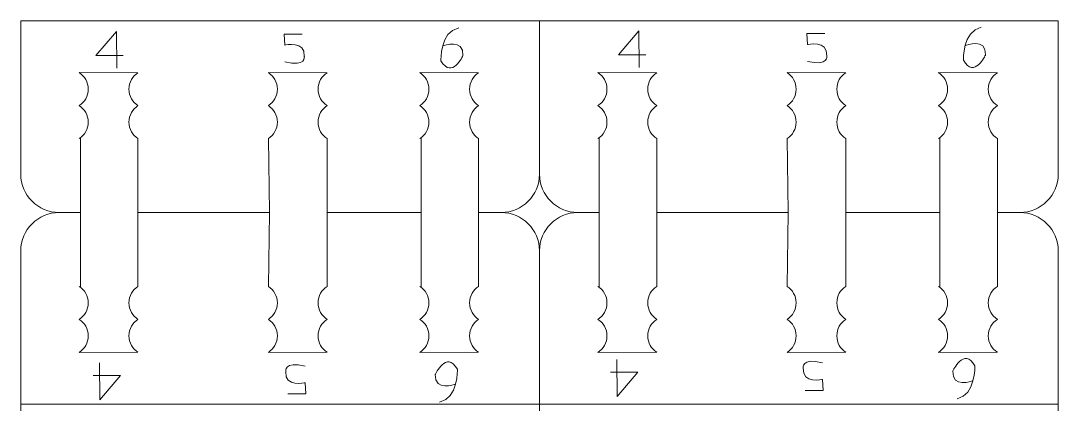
# Model space of a CAD drawing. Header units: centimetres. Extents: x -25 to 25, y -32.5 to 32.5.
# Drawn here: x -22.06 to -16.76, y 17.29 to 19.24 of the extents above; entities that cross this region are included whole.
import ezdxf

# ---------------------------------------------------------------- set-up
doc = ezdxf.new("R2010")
doc.units = ezdxf.units.CM
doc.header["$MEASUREMENT"] = 0
doc.layers.add('Capa 1', color=7, linetype='Continuous')

msp = doc.modelspace()

# ---------------------------------------------------------------- linework, layer by layer
at = {"layer": 'Capa 1', "color": 250, "lineweight": 9}
for points, knots in [([(-22.06083, 19.24434), (-22.06083, 18.79051), (-22.06083, 18.46116), (-22.06083, 18.46116), (-22.06083, 18.46116), (-22.06083, 18.35336), (-21.97263, 18.26516), (-21.86483, 18.26516)], [0, 0, 0, 0, 0.3333333, 0.3333333, 0.3333333, 0.3333333, 1, 1, 1, 1]), ([(-19.41172, 19.24434), (-19.41172, 18.79051), (-19.41172, 18.46116), (-19.41172, 18.46116), (-19.41172, 18.46116), (-19.41172, 18.35336), (-19.32352, 18.26516), (-19.21572, 18.26516)], [0, 0, 0, 0, 0.3333333, 0.3333333, 0.3333333, 0.3333333, 1, 1, 1, 1]), ([(-16.95861, 18.26516), (-16.85081, 18.26516), (-16.76261, 18.35336), (-16.76261, 18.46116), (-16.76261, 18.46116), (-16.76261, 18.46116), (-16.76261, 18.81281), (-16.76261, 19.24434)], [0, 0, 0, 0, 0.3333333, 0.3333333, 0.3333333, 0.3333333, 1, 1, 1, 1]), ([(-21.76224, 18.81089), (-21.73454, 18.82867), (-21.71618, 18.85975), (-21.71618, 18.89511), (-21.71618, 18.89511), (-21.71618, 18.93047), (-21.73454, 18.96155), (-21.76224, 18.97933)], [0, 0, 0, 0, 0.3333333, 0.3333333, 0.3333333, 0.3333333, 1, 1, 1, 1]), ([(-21.46223, 18.81073), (-21.48993, 18.82851), (-21.50829, 18.85959), (-21.50829, 18.89495), (-21.50829, 18.89495), (-21.50829, 18.93031), (-21.48993, 18.96139), (-21.46223, 18.97917)], [0, 0, 0, 0, 0.3333333, 0.3333333, 0.3333333, 0.3333333, 1, 1, 1, 1]), ([(-20.79631, 18.81089), (-20.76861, 18.82867), (-20.75025, 18.85975), (-20.75025, 18.89511), (-20.75025, 18.89511), (-20.75025, 18.93047), (-20.76861, 18.96155), (-20.79631, 18.97933)], [0, 0, 0, 0, 0.3333333, 0.3333333, 0.3333333, 0.3333333, 1, 1, 1, 1]), ([(-20.4963, 18.81073), (-20.524, 18.82851), (-20.54236, 18.85959), (-20.54236, 18.89495), (-20.54236, 18.89495), (-20.54236, 18.93031), (-20.524, 18.96139), (-20.4963, 18.97917)], [0, 0, 0, 0, 0.3333333, 0.3333333, 0.3333333, 0.3333333, 1, 1, 1, 1]), ([(-20.02275, 18.81089), (-19.99505, 18.82867), (-19.97669, 18.85975), (-19.97669, 18.89511), (-19.97669, 18.89511), (-19.97669, 18.93047), (-19.99505, 18.96155), (-20.02275, 18.97933)], [0, 0, 0, 0, 0.3333333, 0.3333333, 0.3333333, 0.3333333, 1, 1, 1, 1]), ([(-19.72274, 18.81073), (-19.75044, 18.82851), (-19.7688, 18.85959), (-19.7688, 18.89495), (-19.7688, 18.89495), (-19.7688, 18.93031), (-19.75044, 18.96139), (-19.72274, 18.97917)], [0, 0, 0, 0, 0.3333333, 0.3333333, 0.3333333, 0.3333333, 1, 1, 1, 1]), ([(-19.11313, 18.81089), (-19.08543, 18.82867), (-19.06707, 18.85975), (-19.06707, 18.89511), (-19.06707, 18.89511), (-19.06707, 18.93047), (-19.08543, 18.96155), (-19.11313, 18.97933)], [0, 0, 0, 0, 0.3333333, 0.3333333, 0.3333333, 0.3333333, 1, 1, 1, 1]), ([(-18.81312, 18.81073), (-18.84082, 18.82851), (-18.85918, 18.85959), (-18.85918, 18.89495), (-18.85918, 18.89495), (-18.85918, 18.93031), (-18.84082, 18.96139), (-18.81312, 18.97917)], [0, 0, 0, 0, 0.3333333, 0.3333333, 0.3333333, 0.3333333, 1, 1, 1, 1]), ([(-18.1472, 18.81089), (-18.1195, 18.82867), (-18.10114, 18.85975), (-18.10114, 18.89511), (-18.10114, 18.89511), (-18.10114, 18.93047), (-18.1195, 18.96155), (-18.1472, 18.97933)], [0, 0, 0, 0, 0.3333333, 0.3333333, 0.3333333, 0.3333333, 1, 1, 1, 1]), ([(-17.84719, 18.81073), (-17.87489, 18.82851), (-17.89325, 18.85959), (-17.89325, 18.89495), (-17.89325, 18.89495), (-17.89325, 18.93031), (-17.87489, 18.96139), (-17.84719, 18.97917)], [0, 0, 0, 0, 0.3333333, 0.3333333, 0.3333333, 0.3333333, 1, 1, 1, 1]), ([(-17.37364, 18.81089), (-17.34594, 18.82867), (-17.32758, 18.85975), (-17.32758, 18.89511), (-17.32758, 18.89511), (-17.32758, 18.93047), (-17.34594, 18.96155), (-17.37364, 18.97933)], [0, 0, 0, 0, 0.3333333, 0.3333333, 0.3333333, 0.3333333, 1, 1, 1, 1]), ([(-17.07363, 18.81073), (-17.10133, 18.82851), (-17.11969, 18.85959), (-17.11969, 18.89495), (-17.11969, 18.89495), (-17.11969, 18.93031), (-17.10133, 18.96139), (-17.07363, 18.97917)], [0, 0, 0, 0, 0.3333333, 0.3333333, 0.3333333, 0.3333333, 1, 1, 1, 1]), ([(-21.76224, 18.64245), (-21.73454, 18.66023), (-21.71618, 18.69131), (-21.71618, 18.72667), (-21.71618, 18.72667), (-21.71618, 18.76203), (-21.73454, 18.79311), (-21.76224, 18.81089)], [0, 0, 0, 0, 0.3333333, 0.3333333, 0.3333333, 0.3333333, 1, 1, 1, 1]), ([(-21.46223, 18.64229), (-21.48993, 18.66007), (-21.50829, 18.69115), (-21.50829, 18.72651), (-21.50829, 18.72651), (-21.50829, 18.76187), (-21.48993, 18.79295), (-21.46223, 18.81073)], [0, 0, 0, 0, 0.3333333, 0.3333333, 0.3333333, 0.3333333, 1, 1, 1, 1]), ([(-20.79631, 18.64245), (-20.76861, 18.66023), (-20.75025, 18.69131), (-20.75025, 18.72667), (-20.75025, 18.72667), (-20.75025, 18.76203), (-20.76861, 18.79311), (-20.79631, 18.81089)], [0, 0, 0, 0, 0.3333333, 0.3333333, 0.3333333, 0.3333333, 1, 1, 1, 1]), ([(-20.4963, 18.64229), (-20.524, 18.66007), (-20.54236, 18.69115), (-20.54236, 18.72651), (-20.54236, 18.72651), (-20.54236, 18.76187), (-20.524, 18.79295), (-20.4963, 18.81073)], [0, 0, 0, 0, 0.3333333, 0.3333333, 0.3333333, 0.3333333, 1, 1, 1, 1]), ([(-20.02275, 18.64245), (-19.99505, 18.66023), (-19.97669, 18.69131), (-19.97669, 18.72667), (-19.97669, 18.72667), (-19.97669, 18.76203), (-19.99505, 18.79311), (-20.02275, 18.81089)], [0, 0, 0, 0, 0.3333333, 0.3333333, 0.3333333, 0.3333333, 1, 1, 1, 1]), ([(-19.72274, 18.64229), (-19.75044, 18.66007), (-19.7688, 18.69115), (-19.7688, 18.72651), (-19.7688, 18.72651), (-19.7688, 18.76187), (-19.75044, 18.79295), (-19.72274, 18.81073)], [0, 0, 0, 0, 0.3333333, 0.3333333, 0.3333333, 0.3333333, 1, 1, 1, 1]), ([(-19.11313, 18.64245), (-19.08543, 18.66023), (-19.06707, 18.69131), (-19.06707, 18.72667), (-19.06707, 18.72667), (-19.06707, 18.76203), (-19.08543, 18.79311), (-19.11313, 18.81089)], [0, 0, 0, 0, 0.3333333, 0.3333333, 0.3333333, 0.3333333, 1, 1, 1, 1]), ([(-18.81312, 18.64229), (-18.84082, 18.66007), (-18.85918, 18.69115), (-18.85918, 18.72651), (-18.85918, 18.72651), (-18.85918, 18.76187), (-18.84082, 18.79295), (-18.81312, 18.81073)], [0, 0, 0, 0, 0.3333333, 0.3333333, 0.3333333, 0.3333333, 1, 1, 1, 1]), ([(-18.1472, 18.64245), (-18.1195, 18.66023), (-18.10114, 18.69131), (-18.10114, 18.72667), (-18.10114, 18.72667), (-18.10114, 18.76203), (-18.1195, 18.79311), (-18.1472, 18.81089)], [0, 0, 0, 0, 0.3333333, 0.3333333, 0.3333333, 0.3333333, 1, 1, 1, 1]), ([(-17.84719, 18.64229), (-17.87489, 18.66007), (-17.89325, 18.69115), (-17.89325, 18.72651), (-17.89325, 18.72651), (-17.89325, 18.76187), (-17.87489, 18.79295), (-17.84719, 18.81073)], [0, 0, 0, 0, 0.3333333, 0.3333333, 0.3333333, 0.3333333, 1, 1, 1, 1]), ([(-17.37364, 18.64245), (-17.34594, 18.66023), (-17.32758, 18.69131), (-17.32758, 18.72667), (-17.32758, 18.72667), (-17.32758, 18.76203), (-17.34594, 18.79311), (-17.37364, 18.81089)], [0, 0, 0, 0, 0.3333333, 0.3333333, 0.3333333, 0.3333333, 1, 1, 1, 1]), ([(-17.07363, 18.64229), (-17.10133, 18.66007), (-17.11969, 18.69115), (-17.11969, 18.72651), (-17.11969, 18.72651), (-17.11969, 18.76187), (-17.10133, 18.79295), (-17.07363, 18.81073)], [0, 0, 0, 0, 0.3333333, 0.3333333, 0.3333333, 0.3333333, 1, 1, 1, 1]), ([(-22.06083, 17.28598), (-22.06083, 17.73981), (-22.06083, 18.06916), (-22.06083, 18.06916), (-22.06083, 18.06916), (-22.06083, 18.17696), (-21.97263, 18.26516), (-21.86483, 18.26516), (-21.86483, 18.26516), (-21.86483, 18.26516), (-21.75623, 18.26516), (-21.75623, 18.26516), (-21.75623, 18.26516), (-21.75623, 18.26516), (-21.75623, 17.88369), (-21.75623, 17.88369)], [0, 0, 0, 0, 0.2, 0.2, 0.2, 0.2, 0.4, 0.4, 0.4, 0.4, 0.6, 0.6, 0.6, 0.6, 1, 1, 1, 1]), ([(-21.46223, 17.88803), (-21.46223, 17.88803), (-21.46223, 18.26516), (-21.46223, 18.26516), (-21.46223, 18.26516), (-21.46223, 18.26516), (-20.7903, 18.26516), (-20.7903, 18.26516), (-20.7903, 18.26516), (-20.7903, 18.26516), (-20.79631, 17.88787), (-20.79631, 17.88787)], [0, 0, 0, 0, 0.25, 0.25, 0.25, 0.25, 0.5, 0.5, 0.5, 0.5, 1, 1, 1, 1]), ([(-20.4963, 17.88803), (-20.4963, 17.88803), (-20.4963, 18.26516), (-20.4963, 18.26516), (-20.4963, 18.26516), (-20.4963, 18.26516), (-20.01674, 18.26516), (-20.01674, 18.26516), (-20.01674, 18.26516), (-20.01674, 18.26516), (-20.01674, 17.88369), (-20.01674, 17.88369)], [0, 0, 0, 0, 0.25, 0.25, 0.25, 0.25, 0.5, 0.5, 0.5, 0.5, 1, 1, 1, 1]), ([(-19.72274, 17.88803), (-19.72274, 17.88803), (-19.72274, 18.26516), (-19.72274, 18.26516), (-19.72274, 18.26516), (-19.72274, 18.26516), (-19.60772, 18.26516), (-19.60772, 18.26516), (-19.60772, 18.26516), (-19.49992, 18.26516), (-19.41172, 18.17696), (-19.41172, 18.06916)], [0, 0, 0, 0, 0.25, 0.25, 0.25, 0.25, 0.5, 0.5, 0.5, 0.5, 1, 1, 1, 1]), ([(-19.41172, 17.28598), (-19.41172, 17.73981), (-19.41172, 18.06916), (-19.41172, 18.06916), (-19.41172, 18.06916), (-19.41172, 18.17696), (-19.32352, 18.26516), (-19.21572, 18.26516), (-19.21572, 18.26516), (-19.21572, 18.26516), (-19.10712, 18.26516), (-19.10712, 18.26516), (-19.10712, 18.26516), (-19.10712, 18.26516), (-19.10712, 17.88369), (-19.10712, 17.88369)], [0, 0, 0, 0, 0.2, 0.2, 0.2, 0.2, 0.4, 0.4, 0.4, 0.4, 0.6, 0.6, 0.6, 0.6, 1, 1, 1, 1]), ([(-18.81312, 17.88803), (-18.81312, 17.88803), (-18.81312, 18.26516), (-18.81312, 18.26516), (-18.81312, 18.26516), (-18.81312, 18.26516), (-18.14119, 18.26516), (-18.14119, 18.26516), (-18.14119, 18.26516), (-18.14119, 18.26516), (-18.1472, 17.88787), (-18.1472, 17.88787)], [0, 0, 0, 0, 0.25, 0.25, 0.25, 0.25, 0.5, 0.5, 0.5, 0.5, 1, 1, 1, 1]), ([(-17.84719, 17.88803), (-17.84719, 17.88803), (-17.84719, 18.26516), (-17.84719, 18.26516), (-17.84719, 18.26516), (-17.84719, 18.26516), (-17.36763, 18.26516), (-17.36763, 18.26516), (-17.36763, 18.26516), (-17.36763, 18.26516), (-17.36763, 17.88369), (-17.36763, 17.88369)], [0, 0, 0, 0, 0.25, 0.25, 0.25, 0.25, 0.5, 0.5, 0.5, 0.5, 1, 1, 1, 1]), ([(-17.07363, 17.88803), (-17.07363, 17.88803), (-17.07363, 18.26516), (-17.07363, 18.26516), (-17.07363, 18.26516), (-17.07363, 18.26516), (-16.95861, 18.26516), (-16.95861, 18.26516), (-16.95861, 18.26516), (-16.85081, 18.26516), (-16.76261, 18.17696), (-16.76261, 18.06916), (-16.76261, 18.06916), (-16.76261, 18.06916), (-16.76261, 17.71751), (-16.76261, 17.28598)], [0, 0, 0, 0, 0.2, 0.2, 0.2, 0.2, 0.4, 0.4, 0.4, 0.4, 0.6, 0.6, 0.6, 0.6, 1, 1, 1, 1]), ([(-21.76224, 17.88787), (-21.73454, 17.87009), (-21.71618, 17.83901), (-21.71618, 17.80365), (-21.71618, 17.80365), (-21.71618, 17.76829), (-21.73454, 17.73721), (-21.76224, 17.71943)], [0, 0, 0, 0, 0.3333333, 0.3333333, 0.3333333, 0.3333333, 1, 1, 1, 1]), ([(-21.46223, 17.88803), (-21.48993, 17.87025), (-21.50829, 17.83917), (-21.50829, 17.80381), (-21.50829, 17.80381), (-21.50829, 17.76845), (-21.48993, 17.73737), (-21.46223, 17.71959)], [0, 0, 0, 0, 0.3333333, 0.3333333, 0.3333333, 0.3333333, 1, 1, 1, 1]), ([(-20.79631, 17.88787), (-20.76861, 17.87009), (-20.75025, 17.83901), (-20.75025, 17.80365), (-20.75025, 17.80365), (-20.75025, 17.76829), (-20.76861, 17.73721), (-20.79631, 17.71943)], [0, 0, 0, 0, 0.3333333, 0.3333333, 0.3333333, 0.3333333, 1, 1, 1, 1]), ([(-20.4963, 17.88803), (-20.524, 17.87025), (-20.54236, 17.83917), (-20.54236, 17.80381), (-20.54236, 17.80381), (-20.54236, 17.76845), (-20.524, 17.73737), (-20.4963, 17.71959)], [0, 0, 0, 0, 0.3333333, 0.3333333, 0.3333333, 0.3333333, 1, 1, 1, 1]), ([(-20.02275, 17.88787), (-19.99505, 17.87009), (-19.97669, 17.83901), (-19.97669, 17.80365), (-19.97669, 17.80365), (-19.97669, 17.76829), (-19.99505, 17.73721), (-20.02275, 17.71943)], [0, 0, 0, 0, 0.3333333, 0.3333333, 0.3333333, 0.3333333, 1, 1, 1, 1]), ([(-19.72274, 17.88803), (-19.75044, 17.87025), (-19.7688, 17.83917), (-19.7688, 17.80381), (-19.7688, 17.80381), (-19.7688, 17.76845), (-19.75044, 17.73737), (-19.72274, 17.71959)], [0, 0, 0, 0, 0.3333333, 0.3333333, 0.3333333, 0.3333333, 1, 1, 1, 1]), ([(-19.11313, 17.88787), (-19.08543, 17.87009), (-19.06707, 17.83901), (-19.06707, 17.80365), (-19.06707, 17.80365), (-19.06707, 17.76829), (-19.08543, 17.73721), (-19.11313, 17.71943)], [0, 0, 0, 0, 0.3333333, 0.3333333, 0.3333333, 0.3333333, 1, 1, 1, 1]), ([(-18.81312, 17.88803), (-18.84082, 17.87025), (-18.85918, 17.83917), (-18.85918, 17.80381), (-18.85918, 17.80381), (-18.85918, 17.76845), (-18.84082, 17.73737), (-18.81312, 17.71959)], [0, 0, 0, 0, 0.3333333, 0.3333333, 0.3333333, 0.3333333, 1, 1, 1, 1]), ([(-18.1472, 17.88787), (-18.1195, 17.87009), (-18.10114, 17.83901), (-18.10114, 17.80365), (-18.10114, 17.80365), (-18.10114, 17.76829), (-18.1195, 17.73721), (-18.1472, 17.71943)], [0, 0, 0, 0, 0.3333333, 0.3333333, 0.3333333, 0.3333333, 1, 1, 1, 1]), ([(-17.84719, 17.88803), (-17.87489, 17.87025), (-17.89325, 17.83917), (-17.89325, 17.80381), (-17.89325, 17.80381), (-17.89325, 17.76845), (-17.87489, 17.73737), (-17.84719, 17.71959)], [0, 0, 0, 0, 0.3333333, 0.3333333, 0.3333333, 0.3333333, 1, 1, 1, 1]), ([(-17.37364, 17.88787), (-17.34594, 17.87009), (-17.32758, 17.83901), (-17.32758, 17.80365), (-17.32758, 17.80365), (-17.32758, 17.76829), (-17.34594, 17.73721), (-17.37364, 17.71943)], [0, 0, 0, 0, 0.3333333, 0.3333333, 0.3333333, 0.3333333, 1, 1, 1, 1]), ([(-17.07363, 17.88803), (-17.10133, 17.87025), (-17.11969, 17.83917), (-17.11969, 17.80381), (-17.11969, 17.80381), (-17.11969, 17.76845), (-17.10133, 17.73737), (-17.07363, 17.71959)], [0, 0, 0, 0, 0.3333333, 0.3333333, 0.3333333, 0.3333333, 1, 1, 1, 1]), ([(-21.76224, 17.71943), (-21.73454, 17.70165), (-21.71618, 17.67057), (-21.71618, 17.63521), (-21.71618, 17.63521), (-21.71618, 17.59985), (-21.73454, 17.56877), (-21.76224, 17.55099)], [0, 0, 0, 0, 0.3333333, 0.3333333, 0.3333333, 0.3333333, 1, 1, 1, 1]), ([(-21.46223, 17.71959), (-21.48993, 17.70181), (-21.50829, 17.67073), (-21.50829, 17.63537), (-21.50829, 17.63537), (-21.50829, 17.60001), (-21.48993, 17.56893), (-21.46223, 17.55115)], [0, 0, 0, 0, 0.3333333, 0.3333333, 0.3333333, 0.3333333, 1, 1, 1, 1]), ([(-20.79631, 17.71943), (-20.76861, 17.70165), (-20.75025, 17.67057), (-20.75025, 17.63521), (-20.75025, 17.63521), (-20.75025, 17.59985), (-20.76861, 17.56877), (-20.79631, 17.55099)], [0, 0, 0, 0, 0.3333333, 0.3333333, 0.3333333, 0.3333333, 1, 1, 1, 1]), ([(-20.4963, 17.71959), (-20.524, 17.70181), (-20.54236, 17.67073), (-20.54236, 17.63537), (-20.54236, 17.63537), (-20.54236, 17.60001), (-20.524, 17.56893), (-20.4963, 17.55115)], [0, 0, 0, 0, 0.3333333, 0.3333333, 0.3333333, 0.3333333, 1, 1, 1, 1]), ([(-20.02275, 17.71943), (-19.99505, 17.70165), (-19.97669, 17.67057), (-19.97669, 17.63521), (-19.97669, 17.63521), (-19.97669, 17.59985), (-19.99505, 17.56877), (-20.02275, 17.55099)], [0, 0, 0, 0, 0.3333333, 0.3333333, 0.3333333, 0.3333333, 1, 1, 1, 1]), ([(-19.72274, 17.71959), (-19.75044, 17.70181), (-19.7688, 17.67073), (-19.7688, 17.63537), (-19.7688, 17.63537), (-19.7688, 17.60001), (-19.75044, 17.56893), (-19.72274, 17.55115)], [0, 0, 0, 0, 0.3333333, 0.3333333, 0.3333333, 0.3333333, 1, 1, 1, 1]), ([(-19.11313, 17.71943), (-19.08543, 17.70165), (-19.06707, 17.67057), (-19.06707, 17.63521), (-19.06707, 17.63521), (-19.06707, 17.59985), (-19.08543, 17.56877), (-19.11313, 17.55099)], [0, 0, 0, 0, 0.3333333, 0.3333333, 0.3333333, 0.3333333, 1, 1, 1, 1]), ([(-18.81312, 17.71959), (-18.84082, 17.70181), (-18.85918, 17.67073), (-18.85918, 17.63537), (-18.85918, 17.63537), (-18.85918, 17.60001), (-18.84082, 17.56893), (-18.81312, 17.55115)], [0, 0, 0, 0, 0.3333333, 0.3333333, 0.3333333, 0.3333333, 1, 1, 1, 1]), ([(-18.1472, 17.71943), (-18.1195, 17.70165), (-18.10114, 17.67057), (-18.10114, 17.63521), (-18.10114, 17.63521), (-18.10114, 17.59985), (-18.1195, 17.56877), (-18.1472, 17.55099)], [0, 0, 0, 0, 0.3333333, 0.3333333, 0.3333333, 0.3333333, 1, 1, 1, 1]), ([(-17.84719, 17.71959), (-17.87489, 17.70181), (-17.89325, 17.67073), (-17.89325, 17.63537), (-17.89325, 17.63537), (-17.89325, 17.60001), (-17.87489, 17.56893), (-17.84719, 17.55115)], [0, 0, 0, 0, 0.3333333, 0.3333333, 0.3333333, 0.3333333, 1, 1, 1, 1]), ([(-17.37364, 17.71943), (-17.34594, 17.70165), (-17.32758, 17.67057), (-17.32758, 17.63521), (-17.32758, 17.63521), (-17.32758, 17.59985), (-17.34594, 17.56877), (-17.37364, 17.55099)], [0, 0, 0, 0, 0.3333333, 0.3333333, 0.3333333, 0.3333333, 1, 1, 1, 1]), ([(-17.07363, 17.71959), (-17.10133, 17.70181), (-17.11969, 17.67073), (-17.11969, 17.63537), (-17.11969, 17.63537), (-17.11969, 17.60001), (-17.10133, 17.56893), (-17.07363, 17.55115)], [0, 0, 0, 0, 0.3333333, 0.3333333, 0.3333333, 0.3333333, 1, 1, 1, 1]), ([(-22.06083, 17.28598), (-22.06083, 16.83215), (-22.06083, 16.5028), (-22.06083, 16.5028), (-22.06083, 16.5028), (-22.06083, 16.395), (-21.97263, 16.3068), (-21.86483, 16.3068)], [0, 0, 0, 0, 0.3333333, 0.3333333, 0.3333333, 0.3333333, 1, 1, 1, 1]), ([(-19.41172, 17.28598), (-19.41172, 16.83215), (-19.41172, 16.5028), (-19.41172, 16.5028), (-19.41172, 16.5028), (-19.41172, 16.395), (-19.32352, 16.3068), (-19.21572, 16.3068)], [0, 0, 0, 0, 0.3333333, 0.3333333, 0.3333333, 0.3333333, 1, 1, 1, 1]), ([(-16.95861, 16.3068), (-16.85081, 16.3068), (-16.76261, 16.395), (-16.76261, 16.5028), (-16.76261, 16.5028), (-16.76261, 16.5028), (-16.76261, 16.85445), (-16.76261, 17.28598)], [0, 0, 0, 0, 0.3333333, 0.3333333, 0.3333333, 0.3333333, 1, 1, 1, 1])]:
    msp.add_open_spline(points, degree=3, knots=knots, dxfattribs=at)
for points in [[(-22.06083, 19.24434), (-22.06083, 19.24434), (-19.41172, 19.24434), (-19.41172, 19.24434)], [(-19.41172, 19.24434), (-19.41172, 19.24434), (-16.76261, 19.24434), (-16.76261, 19.24434)], [(-21.76224, 18.97933), (-21.76224, 18.97933), (-21.46223, 18.97917), (-21.46223, 18.97917)], [(-20.79631, 18.97933), (-20.79631, 18.97933), (-20.4963, 18.97917), (-20.4963, 18.97917)], [(-20.02275, 18.97933), (-20.02275, 18.97933), (-19.72274, 18.97917), (-19.72274, 18.97917)], [(-19.11313, 18.97933), (-19.11313, 18.97933), (-18.81312, 18.97917), (-18.81312, 18.97917)], [(-18.1472, 18.97933), (-18.1472, 18.97933), (-17.84719, 18.97917), (-17.84719, 18.97917)], [(-17.37364, 18.97933), (-17.37364, 18.97933), (-17.07363, 18.97917), (-17.07363, 18.97917)], [(-21.75623, 18.26516), (-21.75623, 18.26516), (-21.75623, 18.64663), (-21.75623, 18.64663)], [(-21.46223, 18.64229), (-21.46223, 18.64229), (-21.46223, 18.26516), (-21.46223, 18.26516)], [(-20.7903, 18.26516), (-20.7903, 18.26516), (-20.79631, 18.64245), (-20.79631, 18.64245)], [(-20.4963, 18.64229), (-20.4963, 18.64229), (-20.4963, 18.26516), (-20.4963, 18.26516)], [(-20.01674, 18.26516), (-20.01674, 18.26516), (-20.01674, 18.64663), (-20.01674, 18.64663)], [(-19.72274, 18.64229), (-19.72274, 18.64229), (-19.72274, 18.26516), (-19.72274, 18.26516)], [(-19.10712, 18.26516), (-19.10712, 18.26516), (-19.10712, 18.64663), (-19.10712, 18.64663)], [(-18.81312, 18.64229), (-18.81312, 18.64229), (-18.81312, 18.26516), (-18.81312, 18.26516)], [(-18.14119, 18.26516), (-18.14119, 18.26516), (-18.1472, 18.64245), (-18.1472, 18.64245)], [(-17.84719, 18.64229), (-17.84719, 18.64229), (-17.84719, 18.26516), (-17.84719, 18.26516)], [(-17.36763, 18.26516), (-17.36763, 18.26516), (-17.36763, 18.64663), (-17.36763, 18.64663)], [(-17.07363, 18.64229), (-17.07363, 18.64229), (-17.07363, 18.26516), (-17.07363, 18.26516)], [(-19.60772, 18.26516), (-19.49992, 18.26516), (-19.41172, 18.35336), (-19.41172, 18.46116)], [(-21.76224, 17.55099), (-21.76224, 17.55099), (-21.46223, 17.55115), (-21.46223, 17.55115)], [(-20.79631, 17.55099), (-20.79631, 17.55099), (-20.4963, 17.55115), (-20.4963, 17.55115)], [(-20.02275, 17.55099), (-20.02275, 17.55099), (-19.72274, 17.55115), (-19.72274, 17.55115)], [(-19.11313, 17.55099), (-19.11313, 17.55099), (-18.81312, 17.55115), (-18.81312, 17.55115)], [(-18.1472, 17.55099), (-18.1472, 17.55099), (-17.84719, 17.55115), (-17.84719, 17.55115)], [(-17.37364, 17.55099), (-17.37364, 17.55099), (-17.07363, 17.55115), (-17.07363, 17.55115)], [(-22.06083, 17.28598), (-22.06083, 17.28598), (-19.41172, 17.28598), (-19.41172, 17.28598)], [(-19.41172, 17.28598), (-19.41172, 17.28598), (-16.76261, 17.28598), (-16.76261, 17.28598)]]:
    msp.add_open_spline(points, degree=3, dxfattribs=at)
at = {"layer": 'Capa 1', "color": 22, "lineweight": 9}
for points, knots in [([(-21.53728, 19.06665), (-21.53728, 19.06665), (-21.67694, 19.06665), (-21.67694, 19.06665), (-21.67694, 19.06665), (-21.67694, 19.06665), (-21.57189, 19.19026), (-21.57189, 19.19026), (-21.57189, 19.19026), (-21.57189, 19.19026), (-21.57068, 19.00235), (-21.57068, 19.00235)], [0, 0, 0, 0, 0.25, 0.25, 0.25, 0.25, 0.5, 0.5, 0.5, 0.5, 1, 1, 1, 1]), ([(-19.90338, 19.1159), (-19.90338, 19.1159), (-19.79746, 19.15726), (-19.80251, 19.06683), (-19.80251, 19.06683), (-19.80251, 19.06683), (-19.8588, 18.94262), (-19.91517, 19.04023), (-19.91517, 19.04023), (-19.91517, 19.04023), (-19.92021, 19.1882), (-19.82442, 19.20835)], [0, 0, 0, 0, 0.25, 0.25, 0.25, 0.25, 0.5, 0.5, 0.5, 0.5, 1, 1, 1, 1]), ([(-18.86909, 19.06954), (-18.86909, 19.06954), (-19.00875, 19.06954), (-19.00875, 19.06954), (-19.00875, 19.06954), (-19.00875, 19.06954), (-18.9037, 19.19315), (-18.9037, 19.19315), (-18.9037, 19.19315), (-18.9037, 19.19315), (-18.90249, 19.00524), (-18.90249, 19.00524)], [0, 0, 0, 0, 0.25, 0.25, 0.25, 0.25, 0.5, 0.5, 0.5, 0.5, 1, 1, 1, 1]), ([(-17.23519, 19.11879), (-17.23519, 19.11879), (-17.12927, 19.16015), (-17.13432, 19.06972), (-17.13432, 19.06972), (-17.13432, 19.06972), (-17.19061, 18.94551), (-17.24698, 19.04312), (-17.24698, 19.04312), (-17.24698, 19.04312), (-17.25202, 19.19109), (-17.15623, 19.21124)], [0, 0, 0, 0, 0.25, 0.25, 0.25, 0.25, 0.5, 0.5, 0.5, 0.5, 1, 1, 1, 1]), ([(-20.62348, 19.17557), (-20.62348, 19.17557), (-20.71495, 19.17612), (-20.71495, 19.17612), (-20.71495, 19.17612), (-20.71495, 19.17612), (-20.71166, 19.11974), (-20.71166, 19.11974)], [0, 0, 0, 0, 0.3333333, 0.3333333, 0.3333333, 0.3333333, 1, 1, 1, 1]), ([(-20.71166, 19.11974), (-20.71166, 19.11974), (-20.60657, 19.1438), (-20.61275, 19.06257), (-20.61275, 19.06257), (-20.61275, 19.06257), (-20.60164, 19.00688), (-20.71166, 19.03409)], [0, 0, 0, 0, 0.3333333, 0.3333333, 0.3333333, 0.3333333, 1, 1, 1, 1]), ([(-17.95529, 19.17846), (-17.95529, 19.17846), (-18.04676, 19.17901), (-18.04676, 19.17901), (-18.04676, 19.17901), (-18.04676, 19.17901), (-18.04347, 19.12263), (-18.04347, 19.12263)], [0, 0, 0, 0, 0.3333333, 0.3333333, 0.3333333, 0.3333333, 1, 1, 1, 1]), ([(-18.04347, 19.12263), (-18.04347, 19.12263), (-17.93838, 19.14669), (-17.94456, 19.06546), (-17.94456, 19.06546), (-17.94456, 19.06546), (-17.93345, 19.00977), (-18.04347, 19.03698)], [0, 0, 0, 0, 0.3333333, 0.3333333, 0.3333333, 0.3333333, 1, 1, 1, 1]), ([(-19.8428, 17.38909), (-19.8428, 17.38909), (-19.94872, 17.34773), (-19.94367, 17.43816), (-19.94367, 17.43816), (-19.94367, 17.43816), (-19.88738, 17.56237), (-19.83101, 17.46476), (-19.83101, 17.46476), (-19.83101, 17.46476), (-19.82597, 17.31679), (-19.92176, 17.29664)], [0, 0, 0, 0, 0.25, 0.25, 0.25, 0.25, 0.5, 0.5, 0.5, 0.5, 1, 1, 1, 1]), ([(-17.20037, 17.40615), (-17.20037, 17.40615), (-17.30629, 17.36479), (-17.30124, 17.45522), (-17.30124, 17.45522), (-17.30124, 17.45522), (-17.24495, 17.57943), (-17.18858, 17.48182), (-17.18858, 17.48182), (-17.18858, 17.48182), (-17.18354, 17.33385), (-17.27933, 17.3137)], [0, 0, 0, 0, 0.25, 0.25, 0.25, 0.25, 0.5, 0.5, 0.5, 0.5, 1, 1, 1, 1]), ([(-21.69184, 17.43263), (-21.69184, 17.43263), (-21.55218, 17.43263), (-21.55218, 17.43263), (-21.55218, 17.43263), (-21.55218, 17.43263), (-21.65723, 17.30902), (-21.65723, 17.30902), (-21.65723, 17.30902), (-21.65723, 17.30902), (-21.65844, 17.49693), (-21.65844, 17.49693)], [0, 0, 0, 0, 0.25, 0.25, 0.25, 0.25, 0.5, 0.5, 0.5, 0.5, 1, 1, 1, 1]), ([(-20.60859, 17.39541), (-20.60859, 17.39541), (-20.71368, 17.37135), (-20.7075, 17.45258), (-20.7075, 17.45258), (-20.7075, 17.45258), (-20.71861, 17.50827), (-20.60859, 17.48106)], [0, 0, 0, 0, 0.3333333, 0.3333333, 0.3333333, 0.3333333, 1, 1, 1, 1]), ([(-19.04941, 17.44969), (-19.04941, 17.44969), (-18.90975, 17.44969), (-18.90975, 17.44969), (-18.90975, 17.44969), (-18.90975, 17.44969), (-19.0148, 17.32608), (-19.0148, 17.32608), (-19.0148, 17.32608), (-19.0148, 17.32608), (-19.01601, 17.51399), (-19.01601, 17.51399)], [0, 0, 0, 0, 0.25, 0.25, 0.25, 0.25, 0.5, 0.5, 0.5, 0.5, 1, 1, 1, 1]), ([(-17.96616, 17.41247), (-17.96616, 17.41247), (-18.07125, 17.38841), (-18.06507, 17.46964), (-18.06507, 17.46964), (-18.06507, 17.46964), (-18.07618, 17.52533), (-17.96616, 17.49812)], [0, 0, 0, 0, 0.3333333, 0.3333333, 0.3333333, 0.3333333, 1, 1, 1, 1]), ([(-20.69677, 17.33958), (-20.69677, 17.33958), (-20.6053, 17.33903), (-20.6053, 17.33903), (-20.6053, 17.33903), (-20.6053, 17.33903), (-20.60859, 17.39541), (-20.60859, 17.39541)], [0, 0, 0, 0, 0.3333333, 0.3333333, 0.3333333, 0.3333333, 1, 1, 1, 1]), ([(-18.05434, 17.35664), (-18.05434, 17.35664), (-17.96287, 17.35609), (-17.96287, 17.35609), (-17.96287, 17.35609), (-17.96287, 17.35609), (-17.96616, 17.41247), (-17.96616, 17.41247)], [0, 0, 0, 0, 0.3333333, 0.3333333, 0.3333333, 0.3333333, 1, 1, 1, 1])]:
    msp.add_open_spline(points, degree=3, knots=knots, dxfattribs=at)

doc.saveas('drawing.dxf')
